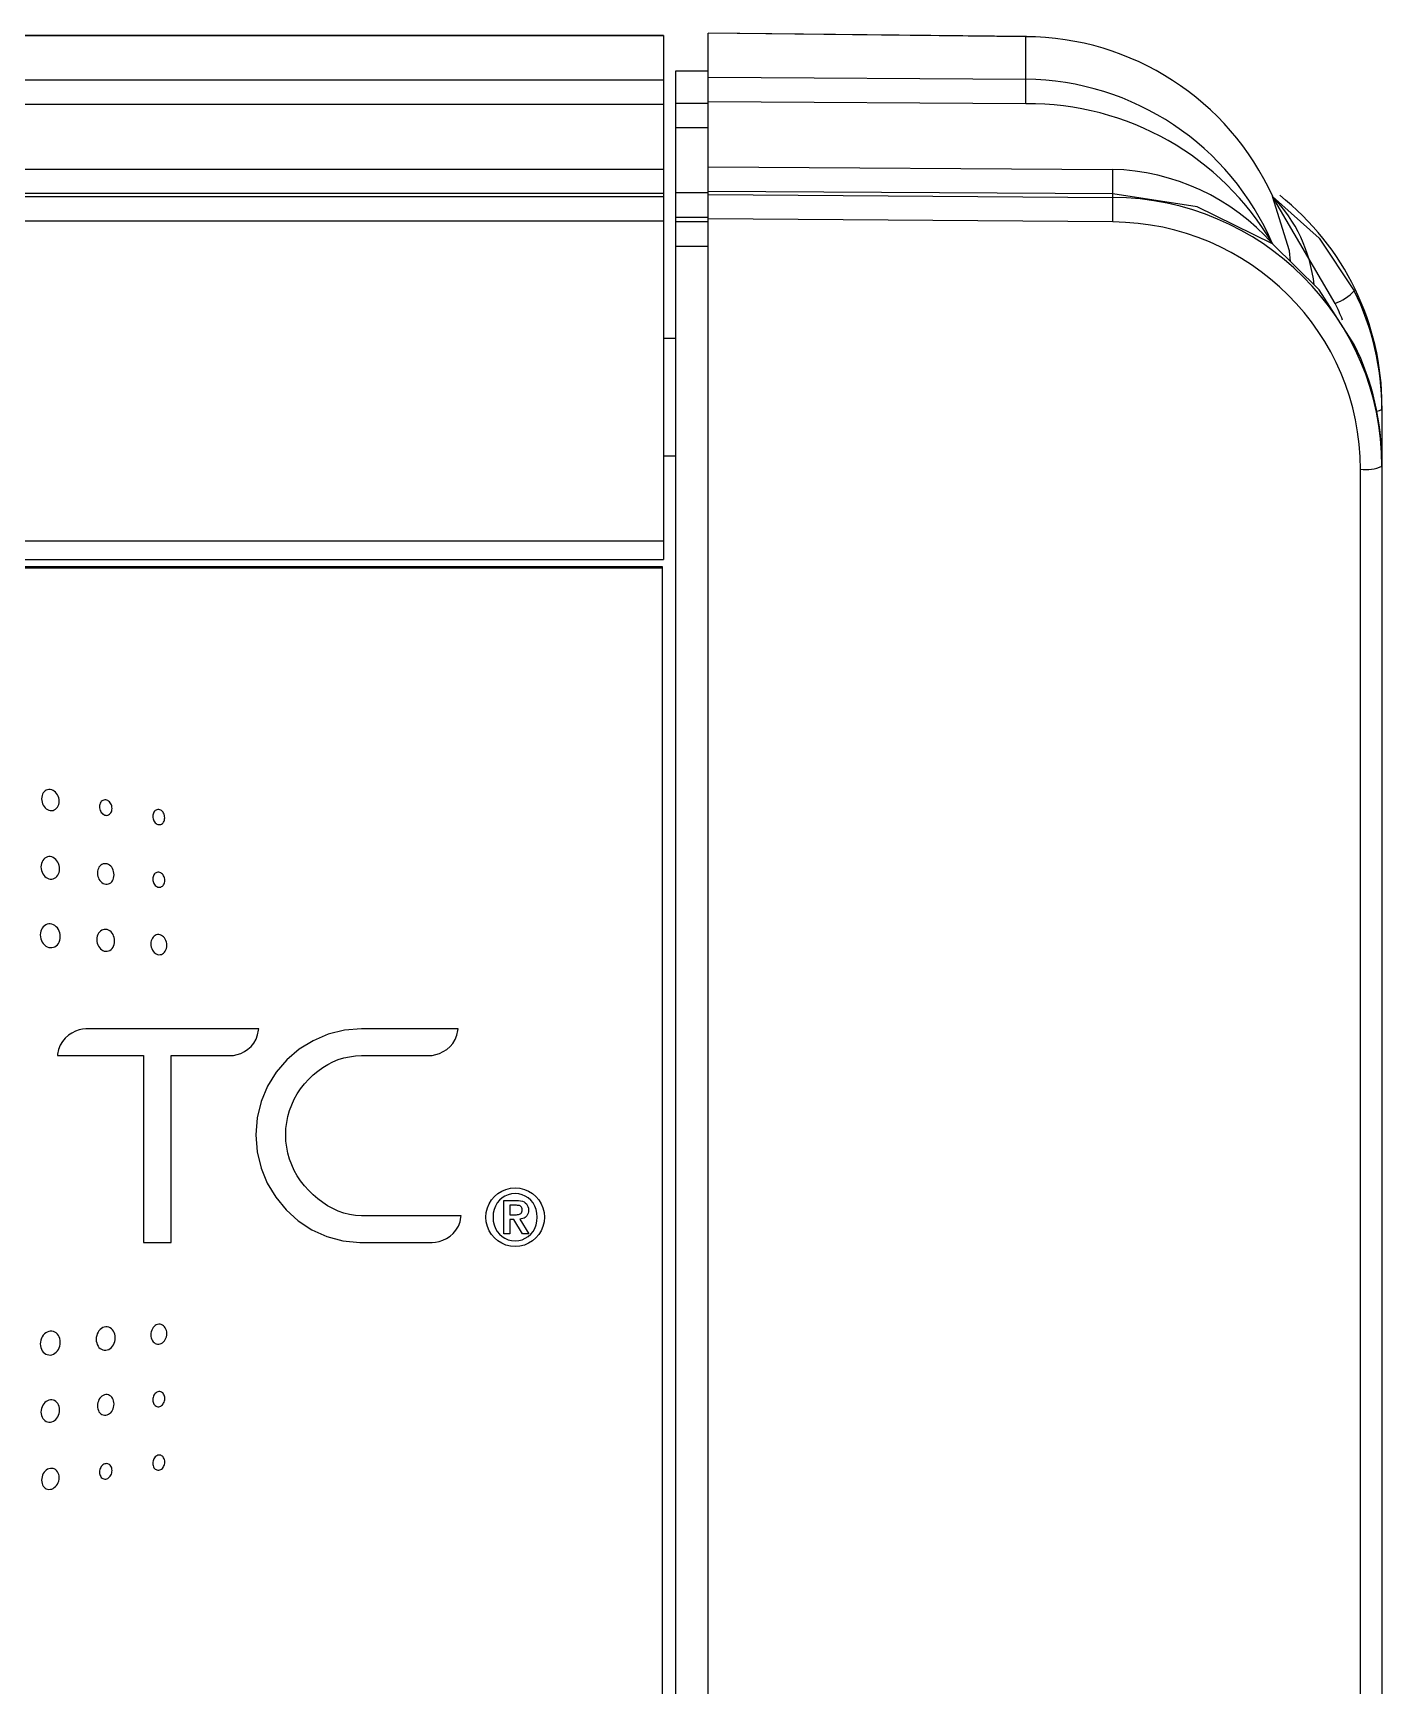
# Model space of a CAD drawing. Header units: inches. Extents: x 0.6 to 61.5, y 0.9 to 41.7.
# Drawn here: x 33.578 to 34.819, y 26.438 to 27.958 of the extents above; entities that cross this region are included whole.
import ezdxf

# ---------------------------------------------------------------- set-up
doc = ezdxf.new("R2010")
doc.units = ezdxf.units.IN
doc.header["$MEASUREMENT"] = 0
doc.layers.add('ARTWORK', color=2, linetype='Continuous')
doc.layers.add('OBJECT', color=7, linetype='Continuous')

msp = doc.modelspace()

# ---------------------------------------------------------------- linework, layer by layer
at = {"layer": 'ARTWORK'}
for points in [[(33.5938, 27.2431), (33.5938, 27.2431), (33.5951, 27.243), (33.5964, 27.2432), (33.5975, 27.2436), (33.5986, 27.2443), (33.5995, 27.2451), (33.6003, 27.2461), (33.601, 27.2473), (33.6015, 27.2486), (33.6018, 27.2501), (33.6019, 27.2516), (33.6019, 27.2516), (33.6018, 27.2532), (33.6015, 27.2547), (33.601, 27.2562), (33.6003, 27.2575), (33.5995, 27.2587), (33.5986, 27.2598), (33.5975, 27.2608), (33.5964, 27.2615), (33.5951, 27.262), (33.5938, 27.2623), (33.5938, 27.2623), (33.5925, 27.2624), (33.5913, 27.2622), (33.5901, 27.2618), (33.5891, 27.2612), (33.5881, 27.2603), (33.5873, 27.2593), (33.5867, 27.2581), (33.5862, 27.2568), (33.5859, 27.2554), (33.5858, 27.2538), (33.5858, 27.2538), (33.5859, 27.2522), (33.5862, 27.2507), (33.5867, 27.2492), (33.5873, 27.2479), (33.5881, 27.2466), (33.5891, 27.2456), (33.5901, 27.2446), (33.5913, 27.2439), (33.5925, 27.2434), (33.5938, 27.2431), (33.5938, 27.2431)], [(33.6448, 27.2387), (33.6448, 27.2387), (33.6458, 27.2386), (33.6466, 27.2388), (33.6475, 27.2391), (33.6482, 27.2396), (33.6489, 27.2402), (33.6495, 27.2409), (33.65, 27.2418), (33.6503, 27.2428), (33.6505, 27.2438), (33.6506, 27.245), (33.6506, 27.245), (33.6505, 27.2461), (33.6503, 27.2472), (33.65, 27.2483), (33.6495, 27.2493), (33.6489, 27.2502), (33.6482, 27.251), (33.6475, 27.2517), (33.6466, 27.2522), (33.6458, 27.2526), (33.6448, 27.2528), (33.6448, 27.2528), (33.6439, 27.2529), (33.643, 27.2527), (33.6422, 27.2524), (33.6414, 27.2519), (33.6407, 27.2513), (33.6402, 27.2506), (33.6397, 27.2497), (33.6393, 27.2487), (33.6391, 27.2477), (33.639, 27.2465), (33.639, 27.2465), (33.6391, 27.2454), (33.6393, 27.2442), (33.6397, 27.2432), (33.6402, 27.2422), (33.6407, 27.2413), (33.6414, 27.2405), (33.6422, 27.2398), (33.643, 27.2393), (33.6439, 27.2389), (33.6448, 27.2387), (33.6448, 27.2387)], [(33.6936, 27.2301), (33.6936, 27.2301), (33.6945, 27.2301), (33.6954, 27.2303), (33.6961, 27.2306), (33.6969, 27.2311), (33.6975, 27.2317), (33.6981, 27.2324), (33.6985, 27.2333), (33.6988, 27.2343), (33.699, 27.2353), (33.6991, 27.2364), (33.6991, 27.2364), (33.699, 27.2375), (33.6988, 27.2386), (33.6985, 27.2396), (33.6981, 27.2406), (33.6975, 27.2415), (33.6969, 27.2422), (33.6961, 27.2429), (33.6954, 27.2434), (33.6945, 27.2437), (33.6936, 27.2439), (33.6936, 27.2439), (33.6927, 27.2439), (33.6918, 27.2438), (33.6911, 27.2434), (33.6903, 27.243), (33.6897, 27.2423), (33.6891, 27.2416), (33.6887, 27.2407), (33.6884, 27.2398), (33.6881, 27.2387), (33.6881, 27.2376), (33.6881, 27.2376), (33.6881, 27.2365), (33.6884, 27.2354), (33.6887, 27.2344), (33.6891, 27.2334), (33.6897, 27.2325), (33.6903, 27.2318), (33.6911, 27.2311), (33.6918, 27.2306), (33.6927, 27.2303), (33.6936, 27.2301), (33.6936, 27.2301)], [(33.5938, 27.18), (33.5938, 27.18), (33.5952, 27.18), (33.5965, 27.1802), (33.5978, 27.1807), (33.5989, 27.1814), (33.5999, 27.1823), (33.6007, 27.1835), (33.6014, 27.1847), (33.602, 27.1861), (33.6023, 27.1877), (33.6024, 27.1893), (33.6024, 27.1893), (33.6023, 27.191), (33.602, 27.1926), (33.6014, 27.1942), (33.6007, 27.1956), (33.5999, 27.1969), (33.5989, 27.198), (33.5978, 27.199), (33.5965, 27.1997), (33.5952, 27.2003), (33.5938, 27.2006), (33.5938, 27.2006), (33.5924, 27.2006), (33.5911, 27.2003), (33.5899, 27.1999), (33.5887, 27.1991), (33.5877, 27.1982), (33.5869, 27.1971), (33.5862, 27.1958), (33.5856, 27.1944), (33.5853, 27.1929), (33.5852, 27.1912), (33.5852, 27.1912), (33.5853, 27.1895), (33.5856, 27.1879), (33.5862, 27.1864), (33.5869, 27.1849), (33.5877, 27.1836), (33.5887, 27.1825), (33.5899, 27.1815), (33.5911, 27.1808), (33.5924, 27.1803), (33.5938, 27.18), (33.5938, 27.18)], [(33.6449, 27.1753), (33.6449, 27.1753), (33.6461, 27.1753), (33.6473, 27.1755), (33.6484, 27.1759), (33.6494, 27.1766), (33.6503, 27.1774), (33.6511, 27.1785), (33.6517, 27.1796), (33.6521, 27.1809), (33.6524, 27.1823), (33.6525, 27.1839), (33.6525, 27.1839), (33.6524, 27.1854), (33.6521, 27.1869), (33.6517, 27.1883), (33.6511, 27.1896), (33.6503, 27.1908), (33.6494, 27.1918), (33.6484, 27.1927), (33.6473, 27.1934), (33.6461, 27.1939), (33.6449, 27.1941), (33.6449, 27.1941), (33.6436, 27.1941), (33.6424, 27.1939), (33.6413, 27.1935), (33.6403, 27.1928), (33.6394, 27.192), (33.6386, 27.191), (33.638, 27.1898), (33.6375, 27.1885), (33.6372, 27.1871), (33.6371, 27.1855), (33.6371, 27.1855), (33.6372, 27.184), (33.6375, 27.1825), (33.638, 27.1811), (33.6386, 27.1798), (33.6394, 27.1786), (33.6403, 27.1776), (33.6413, 27.1767), (33.6424, 27.176), (33.6436, 27.1755), (33.6449, 27.1753), (33.6449, 27.1753)], [(33.6936, 27.1863), (33.6936, 27.1863), (33.6927, 27.1863), (33.6919, 27.1861), (33.6911, 27.1858), (33.6903, 27.1853), (33.6897, 27.1847), (33.6891, 27.184), (33.6887, 27.1831), (33.6884, 27.1821), (33.6882, 27.1811), (33.6881, 27.18), (33.6881, 27.18), (33.6882, 27.1788), (33.6884, 27.1778), (33.6887, 27.1767), (33.6891, 27.1758), (33.6897, 27.1749), (33.6903, 27.1741), (33.6911, 27.1735), (33.6919, 27.173), (33.6927, 27.1726), (33.6936, 27.1725), (33.6936, 27.1725), (33.6945, 27.1725), (33.6954, 27.1726), (33.6962, 27.173), (33.6969, 27.1734), (33.6975, 27.1741), (33.6981, 27.1748), (33.6985, 27.1757), (33.6988, 27.1766), (33.6991, 27.1777), (33.6991, 27.1788), (33.6991, 27.1788), (33.6991, 27.1799), (33.6988, 27.181), (33.6985, 27.182), (33.6981, 27.183), (33.6975, 27.1838), (33.6969, 27.1846), (33.6962, 27.1852), (33.6954, 27.1858), (33.6945, 27.1861), (33.6936, 27.1863), (33.6936, 27.1863)], [(33.5938, 27.1388), (33.5938, 27.1388), (33.5923, 27.1388), (33.5909, 27.1385), (33.5896, 27.1379), (33.5884, 27.1371), (33.5873, 27.1361), (33.5864, 27.1349), (33.5857, 27.1336), (33.5851, 27.132), (33.5848, 27.1304), (33.5846, 27.1286), (33.5846, 27.1286), (33.5848, 27.1268), (33.5851, 27.1251), (33.5857, 27.1234), (33.5864, 27.1219), (33.5873, 27.1206), (33.5884, 27.1194), (33.5896, 27.1184), (33.5909, 27.1176), (33.5923, 27.1171), (33.5938, 27.1169), (33.5938, 27.1169), (33.5953, 27.1169), (33.5967, 27.1172), (33.598, 27.1178), (33.5992, 27.1186), (33.6003, 27.1196), (33.6012, 27.1208), (33.6019, 27.1221), (33.6025, 27.1237), (33.6028, 27.1253), (33.603, 27.1271), (33.603, 27.1271), (33.6028, 27.1289), (33.6025, 27.1306), (33.6019, 27.1322), (33.6012, 27.1337), (33.6003, 27.135), (33.5992, 27.1362), (33.598, 27.1372), (33.5967, 27.138), (33.5953, 27.1385), (33.5938, 27.1388), (33.5938, 27.1388)], [(33.6449, 27.1136), (33.6449, 27.1136), (33.6462, 27.1136), (33.6474, 27.1139), (33.6486, 27.1144), (33.6497, 27.1152), (33.6506, 27.1161), (33.6515, 27.1172), (33.6521, 27.1184), (33.6526, 27.1198), (33.6529, 27.1214), (33.653, 27.123), (33.653, 27.123), (33.6529, 27.1246), (33.6526, 27.1262), (33.6521, 27.1277), (33.6515, 27.129), (33.6506, 27.1303), (33.6497, 27.1314), (33.6486, 27.1323), (33.6474, 27.133), (33.6462, 27.1335), (33.6449, 27.1337), (33.6449, 27.1337), (33.6435, 27.1337), (33.6422, 27.1334), (33.6411, 27.1329), (33.64, 27.1322), (33.639, 27.1313), (33.6382, 27.1302), (33.6375, 27.1289), (33.637, 27.1275), (33.6367, 27.1259), (33.6366, 27.1243), (33.6366, 27.1243), (33.6367, 27.1227), (33.637, 27.1211), (33.6375, 27.1196), (33.6382, 27.1182), (33.639, 27.117), (33.64, 27.1159), (33.6411, 27.115), (33.6422, 27.1143), (33.6435, 27.1138), (33.6449, 27.1136), (33.6449, 27.1136)], [(33.6936, 27.1104), (33.6936, 27.1104), (33.6948, 27.1105), (33.696, 27.1107), (33.697, 27.1112), (33.698, 27.1119), (33.6988, 27.1127), (33.6996, 27.1137), (33.7001, 27.1149), (33.7006, 27.1162), (33.7009, 27.1176), (33.701, 27.1191), (33.701, 27.1191), (33.7009, 27.1206), (33.7006, 27.122), (33.7001, 27.1234), (33.6996, 27.1246), (33.6988, 27.1258), (33.698, 27.1268), (33.697, 27.1276), (33.696, 27.1282), (33.6948, 27.1287), (33.6936, 27.1289), (33.6936, 27.1289), (33.6924, 27.1289), (33.6913, 27.1286), (33.6902, 27.1281), (33.6893, 27.1275), (33.6884, 27.1266), (33.6877, 27.1256), (33.6871, 27.1244), (33.6866, 27.1232), (33.6863, 27.1218), (33.6862, 27.1203), (33.6862, 27.1203), (33.6863, 27.1188), (33.6866, 27.1173), (33.6871, 27.116), (33.6877, 27.1147), (33.6884, 27.1136), (33.6893, 27.1126), (33.6902, 27.1117), (33.6913, 27.1111), (33.6924, 27.1106), (33.6936, 27.1104), (33.6936, 27.1104)], [(33.7856, 27.0422), (33.6266, 27.0422), (33.6266, 27.0422), (33.6235, 27.042), (33.6203, 27.0413), (33.6169, 27.0401), (33.6136, 27.0384), (33.6105, 27.0363), (33.6076, 27.0337), (33.605, 27.0306), (33.6029, 27.0271), (33.6014, 27.0232), (33.6005, 27.0188), (33.6004, 27.0176), (33.6797, 27.0176), (33.6797, 26.8457), (33.7049, 26.8457), (33.7049, 27.0176), (33.7594, 27.0176), (33.7594, 27.0176), (33.7625, 27.0178), (33.7658, 27.0185), (33.7691, 27.0197), (33.7724, 27.0214), (33.7756, 27.0235), (33.7785, 27.0261), (33.781, 27.0292), (33.7831, 27.0326), (33.7846, 27.0366), (33.7855, 27.0409), (33.7856, 27.0422), (33.7856, 27.0422)], [(33.8802, 26.8703), (33.8802, 26.8703), (33.8745, 26.8706), (33.869, 26.8715), (33.8638, 26.8728), (33.8587, 26.8746), (33.8538, 26.8769), (33.849, 26.8795), (33.8445, 26.8826), (33.84, 26.886), (33.8358, 26.8897), (33.8316, 26.8936), (33.8316, 26.8936), (33.8277, 26.8979), (33.8241, 26.9023), (33.821, 26.9071), (33.8182, 26.912), (33.8159, 26.9171), (33.8139, 26.9224), (33.8124, 26.9278), (33.8113, 26.9333), (33.8106, 26.939), (33.8104, 26.9447), (33.8104, 26.9447), (33.8106, 26.9505), (33.8113, 26.9561), (33.8124, 26.9617), (33.8139, 26.9671), (33.8159, 26.9724), (33.8182, 26.9775), (33.821, 26.9824), (33.8241, 26.9871), (33.8277, 26.9916), (33.8316, 26.9958), (33.8316, 26.9958), (33.8358, 26.9998), (33.8401, 27.0033), (33.8445, 27.0066), (33.8491, 27.0094), (33.8538, 27.0118), (33.8588, 27.0139), (33.8639, 27.0155), (33.8691, 27.0166), (33.8746, 27.0173), (33.8803, 27.0176), (33.942, 27.0176), (33.942, 27.0176), (33.9452, 27.0178), (33.9485, 27.0185), (33.952, 27.0196), (33.9554, 27.0213), (33.9586, 27.0233), (33.9616, 27.0259), (33.9642, 27.0289), (33.9664, 27.0324), (33.9679, 27.0364), (33.9688, 27.0408), (33.969, 27.0422), (33.8803, 27.0422), (33.8803, 27.0422), (33.8646, 27.0409), (33.8496, 27.0372), (33.8356, 27.0313), (33.8228, 27.0234), (33.8114, 27.0136), (33.8017, 27.0023), (33.7937, 26.9895), (33.7878, 26.9755), (33.7841, 26.9605), (33.7828, 26.9447), (33.7828, 26.9447), (33.7841, 26.9291), (33.7877, 26.9142), (33.7935, 26.9002), (33.8013, 26.8873), (33.8109, 26.8757), (33.822, 26.8657), (33.8346, 26.8575), (33.8483, 26.8513), (33.8631, 26.8473), (33.8786, 26.8457), (33.8811, 26.8457), (33.9379, 26.8457), (33.9452, 26.8457), (33.9452, 26.8457), (33.9484, 26.8459), (33.9517, 26.8466), (33.9551, 26.8478), (33.9584, 26.8494), (33.9616, 26.8515), (33.9646, 26.8541), (33.9671, 26.8571), (33.9693, 26.8606), (33.9708, 26.8646), (33.9717, 26.869), (33.9718, 26.8703), (33.8802, 26.8703), (33.8802, 26.8703)], [(33.9946, 26.869), (33.9946, 26.869), (33.995, 26.8734), (33.996, 26.8775), (33.9976, 26.8814), (33.9998, 26.8849), (34.0025, 26.888), (34.0056, 26.8907), (34.0092, 26.8929), (34.013, 26.8945), (34.0172, 26.8956), (34.0215, 26.8959), (34.0215, 26.8959), (34.0259, 26.8956), (34.03, 26.8945), (34.0339, 26.8929), (34.0374, 26.8907), (34.0406, 26.888), (34.0433, 26.8849), (34.0455, 26.8814), (34.0471, 26.8775), (34.0481, 26.8734), (34.0485, 26.869), (34.0485, 26.869), (34.0481, 26.8646), (34.0471, 26.8605), (34.0455, 26.8566), (34.0433, 26.8531), (34.0406, 26.85), (34.0374, 26.8473), (34.0339, 26.8451), (34.03, 26.8434), (34.0259, 26.8424), (34.0215, 26.842), (34.0215, 26.842), (34.0172, 26.8424), (34.013, 26.8434), (34.0092, 26.8451), (34.0056, 26.8473), (34.0025, 26.85), (33.9998, 26.8531), (33.9976, 26.8566), (33.996, 26.8605), (33.995, 26.8646), (33.9946, 26.869), (33.9946, 26.869)], [(34.0419, 26.869), (34.0419, 26.869), (34.0416, 26.8727), (34.0409, 26.8761), (34.0396, 26.8792), (34.038, 26.8821), (34.0359, 26.8846), (34.0336, 26.8867), (34.0309, 26.8884), (34.028, 26.8897), (34.0248, 26.8904), (34.0215, 26.8907), (34.0215, 26.8907), (34.0182, 26.8904), (34.0151, 26.8897), (34.0122, 26.8884), (34.0095, 26.8867), (34.0071, 26.8846), (34.0051, 26.8821), (34.0034, 26.8792), (34.0022, 26.8761), (34.0014, 26.8727), (34.0012, 26.869), (34.0012, 26.869), (34.0014, 26.8653), (34.0022, 26.8619), (34.0034, 26.8587), (34.0051, 26.8559), (34.0071, 26.8534), (34.0095, 26.8513), (34.0122, 26.8496), (34.0151, 26.8483), (34.0182, 26.8476), (34.0215, 26.8473), (34.0215, 26.8473), (34.0248, 26.8476), (34.028, 26.8483), (34.0309, 26.8496), (34.0336, 26.8513), (34.0359, 26.8534), (34.038, 26.8559), (34.0396, 26.8587), (34.0409, 26.8619), (34.0416, 26.8653), (34.0419, 26.869)], [(34.0112, 26.8844), (34.0225, 26.8844), (34.0225, 26.8844), (34.0246, 26.8843), (34.0265, 26.884), (34.0282, 26.8836), (34.0297, 26.8831), (34.0309, 26.8823), (34.0319, 26.8813), (34.0327, 26.8802), (34.0333, 26.8788), (34.0337, 26.8772), (34.0338, 26.8754), (34.0338, 26.8754), (34.0337, 26.8739), (34.0334, 26.8726), (34.033, 26.8714), (34.0324, 26.8704), (34.0317, 26.8695), (34.0308, 26.8688), (34.0297, 26.8682), (34.0286, 26.8677), (34.0272, 26.8674), (34.0258, 26.8672), (34.034, 26.8538), (34.0282, 26.8538), (34.0203, 26.867), (34.0168, 26.867), (34.0168, 26.8538), (34.0112, 26.8538), (34.0112, 26.8844), (34.0112, 26.8844)], [(34.0168, 26.8713), (34.0218, 26.8713), (34.0218, 26.8713), (34.0228, 26.8713), (34.0238, 26.8714), (34.0247, 26.8715), (34.0255, 26.8717), (34.0262, 26.872), (34.0269, 26.8725), (34.0274, 26.8731), (34.0278, 26.8738), (34.028, 26.8747), (34.0281, 26.8759), (34.0281, 26.8759), (34.028, 26.8768), (34.0278, 26.8777), (34.0273, 26.8783), (34.0268, 26.8789), (34.0261, 26.8793), (34.0254, 26.8796), (34.0245, 26.8798), (34.0237, 26.8799), (34.0228, 26.88), (34.0219, 26.88), (34.0168, 26.88), (34.0168, 26.8713)], [(33.5938, 26.7642), (33.5938, 26.7642), (33.5923, 26.7639), (33.5909, 26.7634), (33.5896, 26.7626), (33.5884, 26.7616), (33.5873, 26.7605), (33.5864, 26.7591), (33.5857, 26.7576), (33.5851, 26.756), (33.5848, 26.7542), (33.5846, 26.7524), (33.5846, 26.7524), (33.5848, 26.7507), (33.5851, 26.749), (33.5857, 26.7475), (33.5864, 26.7461), (33.5873, 26.7449), (33.5884, 26.7439), (33.5896, 26.7431), (33.5909, 26.7426), (33.5923, 26.7423), (33.5938, 26.7422), (33.5938, 26.7422), (33.5953, 26.7425), (33.5967, 26.743), (33.598, 26.7438), (33.5992, 26.7448), (33.6003, 26.746), (33.6012, 26.7473), (33.6019, 26.7488), (33.6025, 26.7505), (33.6028, 26.7522), (33.603, 26.754), (33.603, 26.754), (33.6028, 26.7557), (33.6025, 26.7574), (33.6019, 26.7589), (33.6012, 26.7603), (33.6003, 26.7615), (33.5992, 26.7625), (33.598, 26.7633), (33.5967, 26.7638), (33.5953, 26.7641), (33.5938, 26.7642), (33.5938, 26.7642)], [(33.6448, 26.7681), (33.6448, 26.7681), (33.6434, 26.7679), (33.6421, 26.7674), (33.6408, 26.7666), (33.6396, 26.7656), (33.6386, 26.7645), (33.6377, 26.7632), (33.637, 26.7617), (33.6365, 26.7601), (33.6361, 26.7584), (33.636, 26.7567), (33.636, 26.7567), (33.6361, 26.7549), (33.6365, 26.7533), (33.637, 26.7518), (33.6377, 26.7504), (33.6386, 26.7493), (33.6396, 26.7483), (33.6408, 26.7475), (33.6421, 26.747), (33.6434, 26.7467), (33.6448, 26.7466), (33.6448, 26.7466), (33.6462, 26.7469), (33.6476, 26.7474), (33.6488, 26.7482), (33.65, 26.7491), (33.651, 26.7503), (33.6519, 26.7516), (33.6526, 26.7531), (33.6531, 26.7547), (33.6534, 26.7563), (33.6536, 26.7581), (33.6536, 26.7581), (33.6534, 26.7598), (33.6531, 26.7614), (33.6526, 26.7629), (33.6519, 26.7643), (33.651, 26.7654), (33.65, 26.7664), (33.6488, 26.7672), (33.6476, 26.7678), (33.6462, 26.7681), (33.6448, 26.7681), (33.6448, 26.7681)], [(33.6936, 26.7706), (33.6936, 26.7706), (33.6924, 26.7704), (33.6913, 26.7699), (33.6902, 26.7693), (33.6893, 26.7685), (33.6884, 26.7675), (33.6877, 26.7663), (33.6871, 26.7651), (33.6866, 26.7637), (33.6863, 26.7623), (33.6862, 26.7608), (33.6862, 26.7608), (33.6863, 26.7593), (33.6866, 26.7579), (33.6871, 26.7566), (33.6877, 26.7554), (33.6884, 26.7544), (33.6893, 26.7536), (33.6902, 26.7529), (33.6913, 26.7524), (33.6924, 26.7522), (33.6936, 26.7521), (33.6936, 26.7521), (33.6948, 26.7524), (33.6959, 26.7528), (33.697, 26.7535), (33.698, 26.7543), (33.6988, 26.7553), (33.6995, 26.7564), (33.7001, 26.7577), (33.7006, 26.759), (33.7009, 26.7605), (33.701, 26.762), (33.701, 26.762), (33.7009, 26.7635), (33.7006, 26.7648), (33.7001, 26.7661), (33.6995, 26.7673), (33.6988, 26.7683), (33.698, 26.7691), (33.697, 26.7698), (33.6959, 26.7703), (33.6948, 26.7706), (33.6936, 26.7706), (33.6936, 26.7706)], [(33.5939, 26.7011), (33.5939, 26.7011), (33.5925, 26.7008), (33.5911, 26.7002), (33.5899, 26.6995), (33.5888, 26.6985), (33.5878, 26.6974), (33.5869, 26.6961), (33.5862, 26.6947), (33.5857, 26.6931), (33.5853, 26.6915), (33.5852, 26.6898), (33.5852, 26.6898), (33.5853, 26.6882), (33.5857, 26.6866), (33.5862, 26.6852), (33.5869, 26.6839), (33.5878, 26.6828), (33.5888, 26.6819), (33.5899, 26.6812), (33.5911, 26.6807), (33.5925, 26.6805), (33.5939, 26.6805), (33.5939, 26.6805), (33.5952, 26.6808), (33.5966, 26.6813), (33.5978, 26.6821), (33.5989, 26.683), (33.5999, 26.6842), (33.6008, 26.6855), (33.6014, 26.6869), (33.602, 26.6884), (33.6023, 26.69), (33.6024, 26.6917), (33.6024, 26.6917), (33.6023, 26.6933), (33.602, 26.6949), (33.6014, 26.6963), (33.6008, 26.6976), (33.5999, 26.6987), (33.5989, 26.6996), (33.5978, 26.7003), (33.5966, 26.7008), (33.5952, 26.7011), (33.5939, 26.7011), (33.5939, 26.7011)], [(33.6449, 26.7058), (33.6449, 26.7058), (33.6436, 26.7055), (33.6424, 26.705), (33.6413, 26.7043), (33.6403, 26.7035), (33.6394, 26.7024), (33.6386, 26.7012), (33.638, 26.6999), (33.6375, 26.6985), (33.6372, 26.697), (33.6371, 26.6955), (33.6371, 26.6955), (33.6372, 26.694), (33.6375, 26.6926), (33.638, 26.6913), (33.6386, 26.6901), (33.6394, 26.6891), (33.6403, 26.6882), (33.6413, 26.6876), (33.6424, 26.6871), (33.6436, 26.6869), (33.6449, 26.6869), (33.6449, 26.6869), (33.6461, 26.6872), (33.6473, 26.6877), (33.6484, 26.6884), (33.6494, 26.6892), (33.6503, 26.6903), (33.6511, 26.6915), (33.6517, 26.6928), (33.6521, 26.6942), (33.6524, 26.6956), (33.6525, 26.6972), (33.6525, 26.6972), (33.6524, 26.6987), (33.6521, 26.7001), (33.6517, 26.7014), (33.6511, 26.7026), (33.6503, 26.7036), (33.6494, 26.7044), (33.6484, 26.7051), (33.6473, 26.7055), (33.6461, 26.7058), (33.6449, 26.7058), (33.6449, 26.7058)], [(33.6936, 26.6947), (33.6936, 26.6947), (33.6945, 26.6949), (33.6954, 26.6953), (33.6962, 26.6958), (33.6969, 26.6964), (33.6975, 26.6972), (33.6981, 26.6981), (33.6985, 26.699), (33.6988, 26.7), (33.6991, 26.7011), (33.6991, 26.7022), (33.6991, 26.7022), (33.6991, 26.7034), (33.6988, 26.7044), (33.6985, 26.7054), (33.6981, 26.7062), (33.6975, 26.707), (33.6969, 26.7076), (33.6962, 26.7081), (33.6954, 26.7084), (33.6945, 26.7086), (33.6936, 26.7086), (33.6936, 26.7086), (33.6927, 26.7084), (33.6919, 26.708), (33.6911, 26.7075), (33.6903, 26.7069), (33.6897, 26.7061), (33.6891, 26.7052), (33.6887, 26.7043), (33.6884, 26.7033), (33.6882, 26.7022), (33.6881, 26.701), (33.6881, 26.701), (33.6882, 26.6999), (33.6884, 26.6989), (33.6887, 26.6979), (33.6891, 26.6971), (33.6897, 26.6963), (33.6903, 26.6957), (33.6911, 26.6952), (33.6919, 26.6949), (33.6927, 26.6947), (33.6936, 26.6947), (33.6936, 26.6947)], [(33.6936, 26.6501), (33.6936, 26.6501), (33.6927, 26.65), (33.6919, 26.6496), (33.6911, 26.6491), (33.6904, 26.6485), (33.6897, 26.6477), (33.6892, 26.6468), (33.6887, 26.6459), (33.6884, 26.6448), (33.6882, 26.6437), (33.6881, 26.6426), (33.6881, 26.6426), (33.6882, 26.6415), (33.6884, 26.6405), (33.6887, 26.6395), (33.6892, 26.6386), (33.6897, 26.6379), (33.6904, 26.6373), (33.6911, 26.6368), (33.6919, 26.6365), (33.6927, 26.6363), (33.6936, 26.6363), (33.6936, 26.6363), (33.6945, 26.6365), (33.6954, 26.6368), (33.6962, 26.6373), (33.6969, 26.638), (33.6975, 26.6387), (33.6981, 26.6396), (33.6985, 26.6406), (33.6988, 26.6416), (33.6991, 26.6427), (33.6991, 26.6438), (33.6991, 26.6438), (33.6991, 26.6449), (33.6988, 26.646), (33.6985, 26.6469), (33.6981, 26.6478), (33.6975, 26.6485), (33.6969, 26.6491), (33.6962, 26.6496), (33.6954, 26.65), (33.6945, 26.6501), (33.6936, 26.6501), (33.6936, 26.6501)], [(33.5939, 26.638), (33.5939, 26.638), (33.5925, 26.6377), (33.5913, 26.6371), (33.5901, 26.6364), (33.5891, 26.6355), (33.5881, 26.6344), (33.5873, 26.6332), (33.5867, 26.6318), (33.5862, 26.6303), (33.5859, 26.6288), (33.5858, 26.6272), (33.5858, 26.6272), (33.5859, 26.6257), (33.5862, 26.6242), (33.5867, 26.6229), (33.5873, 26.6217), (33.5881, 26.6207), (33.5891, 26.6199), (33.5901, 26.6192), (33.5913, 26.6188), (33.5925, 26.6186), (33.5939, 26.6187), (33.5939, 26.6187), (33.5952, 26.619), (33.5964, 26.6195), (33.5975, 26.6203), (33.5986, 26.6212), (33.5995, 26.6223), (33.6003, 26.6235), (33.601, 26.6249), (33.6015, 26.6263), (33.6018, 26.6279), (33.6019, 26.6294), (33.6019, 26.6294), (33.6018, 26.631), (33.6015, 26.6324), (33.601, 26.6337), (33.6003, 26.6349), (33.5995, 26.6359), (33.5986, 26.6368), (33.5975, 26.6374), (33.5964, 26.6378), (33.5952, 26.638), (33.5939, 26.638), (33.5939, 26.638)], [(33.6448, 26.6423), (33.6448, 26.6423), (33.6439, 26.6421), (33.643, 26.6418), (33.6422, 26.6412), (33.6414, 26.6405), (33.6407, 26.6397), (33.6402, 26.6388), (33.6397, 26.6379), (33.6393, 26.6368), (33.6391, 26.6357), (33.639, 26.6345), (33.639, 26.6345), (33.6391, 26.6334), (33.6393, 26.6323), (33.6397, 26.6313), (33.6402, 26.6305), (33.6407, 26.6297), (33.6414, 26.6291), (33.6422, 26.6286), (33.643, 26.6283), (33.6439, 26.6282), (33.6448, 26.6282), (33.6448, 26.6282), (33.6458, 26.6284), (33.6466, 26.6288), (33.6475, 26.6294), (33.6482, 26.6301), (33.6489, 26.6309), (33.6495, 26.6318), (33.65, 26.6327), (33.6503, 26.6338), (33.6505, 26.6349), (33.6506, 26.6361), (33.6506, 26.6361), (33.6505, 26.6372), (33.6503, 26.6383), (33.65, 26.6392), (33.6495, 26.6401), (33.6489, 26.6408), (33.6482, 26.6414), (33.6475, 26.6419), (33.6466, 26.6422), (33.6458, 26.6424), (33.6448, 26.6423), (33.6448, 26.6423)]]:
    msp.add_lwpolyline(points, dxfattribs=at)
at = {"layer": 'OBJECT'}
for p, q in [((34.4921, 27.9549), (34.1992, 27.9581)), ((34.4914, 27.9547), (34.1992, 27.9579)), ((34.1992, 13.7211), (34.1992, 27.9579)), ((34.1582, 27.9558), (1.3042, 27.9558)), ((34.1582, 27.9556), (1.3042, 27.9556)), ((34.1582, 27.9558), (34.1582, 27.4738)), ((34.4914, 27.9156), (34.4914, 27.9547)), ((1.3042, 27.915), (34.1582, 27.915)), ((34.1992, 27.9232), (34.1692, 27.9232)), ((34.1692, 27.9232), (34.1692, 13.7353)), ((34.1992, 27.923), (34.1692, 27.923)), ((34.1992, 27.9174), (34.4914, 27.9156)), ((34.1582, 27.8924), (1.3042, 27.8924)), ((34.1992, 27.8934), (34.1692, 27.8934)), ((34.4915, 27.893), (34.1992, 27.8948)), ((34.1992, 27.8708), (34.1692, 27.8708)), ((1.3042, 27.833), (34.1582, 27.833)), ((34.1992, 27.835), (34.5712, 27.8327)), ((34.1582, 27.8104), (1.3042, 27.8104)), ((1.3042, 27.8078), (34.1582, 27.8078)), ((34.1992, 27.811), (34.1692, 27.811)), ((34.5714, 27.8101), (34.1992, 27.8124)), ((34.1992, 27.8097), (34.5714, 27.807)), ((34.5714, 27.807), (34.5714, 27.8101)), ((34.7761, 27.7094), (34.7186, 27.8077)), ((34.1582, 27.7852), (1.3042, 27.7852)), ((34.1992, 27.7884), (34.1692, 27.7884)), ((34.1992, 27.7844), (34.1692, 27.7844)), ((34.5714, 27.7844), (34.1992, 27.7871)), ((34.1992, 27.7618), (34.1692, 27.7618)), ((34.1692, 27.6773), (34.1582, 27.6773)), ((34.8192, 27.6152), (34.8192, 13.7444)), ((34.1692, 27.5691), (34.1582, 27.5691)), ((34.7994, 14.1613), (34.7994, 27.5569)), ((1.3042, 27.4911), (34.1582, 27.4911)), ((1.3042, 27.4738), (34.1582, 27.4738)), ((34.1572, 27.4671), (1.3112, 27.4671)), ((34.1572, 27.466), (1.3112, 27.466)), ((34.1572, 16.6226), (34.1572, 27.4671))]:
    msp.add_line(p, q, dxfattribs=at)
at = {"layer": 'OBJECT', "flags": 128}
for points in [[(34.7186, 27.7642), (34.649, 27.7982), (34.5714, 27.8101)], [(34.7186, 27.8077), (34.7615, 27.7693), (34.7937, 27.7209)], [(34.735, 27.7481), (34.734, 27.7577), (34.7186, 27.8077)], [(34.7937, 27.6717), (34.7615, 27.7219), (34.7186, 27.7642)]]:
    msp.add_lwpolyline(points, dxfattribs=at)
at = {"layer": 'OBJECT'}
for centre, radius, start, end in [((34.4905, 27.7042), 0.2505, 24.4044, 89.8069), ((34.0731, 27.9011), 0.4185, 358.8963, 1.9891), ((34.489, 27.6659), 0.2497, 23.1701, 89.4688), ((34.4941, 27.6331), 0.26, 30.2856, 90.5675), ((34.9896, 27.8246), 0.4185, 178.8963, 181.9891), ((34.5663, 27.6294), 0.2034, 41.5124, 88.6261), ((33.7864, 27.7957), 0.7851, 359.1757, 0.8243), ((34.6189, 27.7111), 0.1388, 6.3614, 44.0942), ((34.7594, 27.7543), 0.0478, 290.4184, 315.8152), ((34.8146, 27.6172), 0.0068, 269.4459, 312.4948), ((34.8042, 27.5945), 0.0379, 262.6816, 293.3018)]:
    msp.add_arc(centre, radius, start, end, dxfattribs=at)
for centre, major_axis, ratio, start_param, end_param in [((34.5692, 27.5594), (0.2496, 0.0144), 0.990204, 6.226308, 7.788378), ((34.5692, 27.6155), (0.2496, -0.0144), 0.990204, 0.056877, 0.954786), ((34.5694, 27.5566), (0.2296, 0.0143), 0.990193, 6.221411, 7.783481), ((34.5692, 27.6116), (0.2484, 0.0283), 0.990016, 6.170879, 6.626068), ((34.5695, 27.6088), (0.2283, 0.0282), 0.989971, 0.259774, 0.33349), ((34.5692, 27.5633), (0.2484, -0.0283), 0.990016, 0.112306, 0.567496)]:
    msp.add_ellipse(centre, major_axis=major_axis, ratio=ratio, start_param=start_param, end_param=end_param, dxfattribs=at)

doc.saveas('drawing.dxf')
